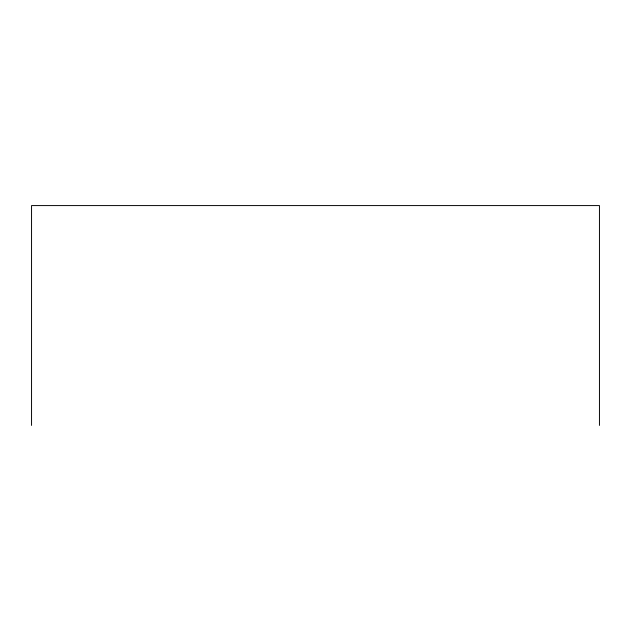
<?xml version="1.0" encoding="UTF-8"?>
<svg xmlns="http://www.w3.org/2000/svg" width="631" height="631" viewBox="0 0 631 631"><rect width="100%" height="100%" fill="white"/><g stroke="black" fill="none" stroke-linecap="round" stroke-linejoin="round"><path stroke-width="0.95" d="M599.45 425.42L599.45 205.58L31.55 205.58L31.55 425.42"/></g></svg>
